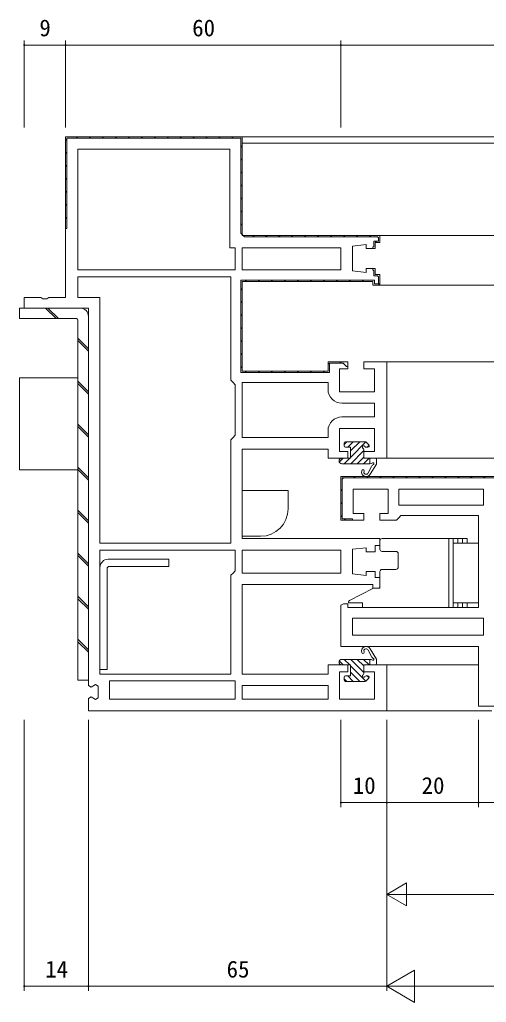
# Model space of a CAD drawing. Units: millimetres, scale not verified. Extents: x -594 to 539, y -420 to 386.
# Drawn here: x -222 to -120.3, y -255.9 to -41.9 of the extents above; entities that cross this region are included whole.
import ezdxf
from ezdxf.enums import TextEntityAlignment as Align

# ---------------------------------------------------------------- set-up
doc = ezdxf.new("R2010")
doc.units = ezdxf.units.MM
doc.header["$LTSCALE"] = 2
for name, color, linetype, lineweight in [('0-3_YKK_12', 2, 'Continuous', 9), ('0-4_YKK_D', 6, 'Continuous', 9), ('0-6_YKK_13', 4, 'Continuous', 9), ('0-7_YKK_11', 7, 'Continuous', 9)]:
    doc.layers.add(name, color=color, linetype=linetype, lineweight=lineweight)
doc.styles.add('ＭＳ ゴシック', font='')
doc.styles.get('ＭＳ ゴシック').set_extended_font_data('MS Gothic')

msp = doc.modelspace()

# ---------------------------------------------------------------- linework, layer by layer
at = {"layer": '0-3_YKK_12'}
for p, q in [((-173.969, -67.441), (300.031, -67.441)), ((299.531, -68.841), (-173.469, -68.841)), ((-143.885, -88.941), (-43.954, -88.941)), ((-143.968, -99.741), (-43.954, -99.741)), ((-142.469, -116.441), (-43.954, -116.441)), ((-142.058, -137.441), (-37.984, -137.441)), ((-142.042, -182.441), (-121.954, -182.441)), ((-142.542, -192.441), (-119.097, -192.441))]:
    msp.add_line(p, q, dxfattribs=at)
at = {"layer": '0-4_YKK_D'}
for p, q in [((-220.969, -65.441), (-220.969, -46.441)), ((-211.969, -65.441), (-211.969, -46.441)), ((-211.969, -65.441), (-211.969, -46.441)), ((-151.97, -65.441), (-151.97, -46.441)), ((-151.969, -65.441), (-151.969, -46.441)), ((-220.969, -47.441), (-211.969, -47.441)), ((-211.969, -47.441), (-151.969, -47.441)), ((-61.97, -47.441), (-151.97, -47.441)), ((-220.969, -194.441), (-220.969, -253.441)), ((-206.969, -194.441), (-206.969, -253.441)), ((-206.969, -194.441), (-206.969, -253.441)), ((-151.969, -194.441), (-151.969, -213.441)), ((-141.969, -194.441), (-141.969, -233.441)), ((-141.969, -194.441), (-141.969, -213.441)), ((-141.969, -194.441), (-141.969, -253.441)), ((-141.969, -194.441), (-141.969, -253.441)), ((-141.969, -194.441), (-141.969, -213.441)), ((-121.97, -194.441), (-121.97, -213.441)), ((-121.969, -194.441), (-121.969, -213.441)), ((-151.969, -212.441), (-141.969, -212.441)), ((-141.969, -212.441), (-121.969, -212.441)), ((-121.97, -212.441), (-61.97, -212.441)), ((-141.969, -232.441), (-137.639, -229.941)), ((-137.639, -234.941), (-137.639, -229.941)), ((-141.969, -232.441), (-137.639, -234.941)), ((-141.969, -232.441), (-133.309, -232.441)), ((-136.969, -232.441), (-46.969, -232.441)), ((-141.969, -252.441), (-135.907, -248.941)), ((-135.907, -255.941), (-135.907, -248.941)), ((-220.969, -252.441), (-206.969, -252.441)), ((-141.969, -252.441), (-206.969, -252.441)), ((-141.969, -252.441), (-135.907, -255.941)), ((-141.969, -252.441), (-129.845, -252.441)), ((261.031, -252.441), (-134.969, -252.441))]:
    msp.add_line(p, q, dxfattribs=at)
for centre, start, end in [((-220.969, -47.441), 0, 180), ((-220.969, -47.441), 180, 0), ((-211.969, -47.441), 0, 180), ((-211.969, -47.441), 0, 180), ((-211.969, -47.441), 180, 0), ((-211.969, -47.441), 180, 0), ((-151.97, -47.441), 0, 180), ((-151.97, -47.441), 180, 0), ((-151.969, -47.441), 0, 180), ((-151.969, -47.441), 180, 0), ((-151.969, -212.441), 0, 180), ((-151.969, -212.441), 180, 0), ((-141.969, -212.441), 0, 180), ((-141.969, -212.441), 0, 180), ((-141.969, -212.441), 180, 0), ((-141.969, -212.441), 180, 0), ((-121.97, -212.441), 0, 180), ((-121.97, -212.441), 180, 0), ((-121.969, -212.441), 0, 180), ((-121.969, -212.441), 180, 0), ((-220.969, -252.441), 0, 180), ((-220.969, -252.441), 180, 0), ((-206.969, -252.441), 0, 180), ((-206.969, -252.441), 0, 180), ((-206.969, -252.441), 180, 0), ((-206.969, -252.441), 180, 0)]:
    msp.add_arc(centre, 0.106, start, end, dxfattribs=at)
at = {"layer": '0-6_YKK_13'}
for p, q in [((-221.969, -107.041), (-221.969, -104.741)), ((-208.769, -104.741), (-221.969, -104.741)), ((-216.338, -104.741), (-214.038, -107.041)), ((-215.808, -104.741), (-213.508, -107.041)), ((-206.969, -185.741), (-206.969, -106.541)), ((-221.969, -107.041), (-209.569, -107.041)), ((-209.269, -185.741), (-209.269, -107.341)), ((-209.269, -111.28), (-206.969, -113.58)), ((-209.269, -111.811), (-206.969, -114.11)), ((-209.269, -119.941), (-221.969, -119.941)), ((-209.269, -120.649), (-206.969, -122.949)), ((-209.269, -121.18), (-206.969, -123.48)), ((-209.269, -130.018), (-206.969, -132.318)), ((-209.269, -130.549), (-206.969, -132.849)), ((-150.687, -133.841), (-151.269, -134.424)), ((-151.269, -134.141), (-151.269, -134.741)), ((-150.969, -133.841), (-146.669, -133.841)), ((-149.272, -133.841), (-150.472, -135.041)), ((-147.858, -133.841), (-149.869, -135.852)), ((-146.498, -133.895), (-149.869, -137.267)), ((-145.857, -134.529), (-146.457, -133.929)), ((-145.799, -134.611), (-146.227, -135.038)), ((-150.969, -135.041), (-149.869, -135.041)), ((-149.869, -135.041), (-149.869, -137.444)), ((-146.969, -135.781), (-149.83, -138.641)), ((-146.969, -135.561), (-146.969, -137.441)), ((-146.45, -135.041), (-146.069, -135.041)), ((-151.458, -137.441), (-152.313, -138.296)), ((-149.869, -137.441), (-151.769, -137.441)), ((-151.769, -138.641), (-145.639, -138.641)), ((-150.044, -137.441), (-151.244, -138.641)), ((-146.969, -137.195), (-148.415, -138.641)), ((-145.801, -137.441), (-147.001, -138.641)), ((-146.969, -137.441), (-144.473, -137.441)), ((-145.639, -138.641), (-145.639, -137.441)), ((-145.597, -140.923), (-144.21, -138.709)), ((-144.173, -138.564), (-144.173, -137.741)), ((-209.269, -139.387), (-206.969, -141.687)), ((-209.269, -139.918), (-206.969, -142.218)), ((-145.267, -139.26), (-146.016, -140.643)), ((-173.469, -152.441), (-173.469, -144.441)), ((-173.469, -144.441), (-163.469, -144.441)), ((-163.469, -144.441), (-163.469, -148.441)), ((-209.269, -148.756), (-206.969, -151.056)), ((-209.269, -149.287), (-206.969, -151.587)), ((-173.469, -154.441), (-173.469, -152.441)), ((-169.469, -154.441), (-173.469, -154.441)), ((-143.476, -155.44), (-143.476, -157.24)), ((-124.469, -154.94), (-142.976, -154.94)), ((-128.476, -154.94), (-128.476, -169.94)), ((-127.476, -154.94), (-127.476, -169.94)), ((-127.469, -155.94), (-121.969, -155.94)), ((-127.469, -168.94), (-127.469, -155.94)), ((-126.476, -154.94), (-126.476, -155.94)), ((-125.476, -154.94), (-125.476, -155.94)), ((-124.469, -154.94), (-124.469, -155.94)), ((-209.269, -158.126), (-206.969, -160.426)), ((-139.976, -157.74), (-142.976, -157.74)), ((-139.476, -158.24), (-139.476, -161.14)), ((-209.269, -158.656), (-206.969, -160.956)), ((-202.669, -159.439), (-189.469, -159.439)), ((-189.469, -161.039), (-189.469, -159.439)), ((-202.869, -183.441), (-202.869, -161.339)), ((-202.569, -161.039), (-189.469, -161.039)), ((-143.476, -162.14), (-143.476, -165.44)), ((-139.976, -161.64), (-142.976, -161.64)), ((-150.116, -168.455), (-145.035, -165.775)), ((-143.776, -165.74), (-144.895, -165.74)), ((-209.269, -167.495), (-206.969, -169.795)), ((-209.269, -168.026), (-206.969, -170.326)), ((-150.276, -168.721), (-150.276, -168.94)), ((-147.276, -168.94), (-150.276, -168.94)), ((-147.276, -168.94), (-147.276, -169.94)), ((-127.469, -168.94), (-121.969, -168.94)), ((-126.476, -168.94), (-126.476, -169.94)), ((-125.476, -168.94), (-125.476, -169.94)), ((-124.469, -168.94), (-124.469, -169.94)), ((-209.269, -176.864), (-206.969, -179.164)), ((-209.269, -177.395), (-206.969, -179.695)), ((-145.267, -180.622), (-146.016, -179.24)), ((-145.597, -178.96), (-144.21, -181.174)), ((-151.458, -182.441), (-152.313, -181.587)), ((-151.769, -181.241), (-145.639, -181.241)), ((-150.044, -182.441), (-151.244, -181.241)), ((-146.969, -184.102), (-149.83, -181.241)), ((-146.969, -182.688), (-148.415, -181.241)), ((-145.801, -182.441), (-147.001, -181.241)), ((-145.639, -181.241), (-145.639, -182.441)), ((-144.173, -181.319), (-144.173, -182.141)), ((-149.869, -182.441), (-151.769, -182.441)), ((-149.869, -184.841), (-149.869, -182.439)), ((-146.498, -185.987), (-149.869, -182.616)), ((-147.858, -186.041), (-149.869, -184.03)), ((-146.969, -182.441), (-144.473, -182.441)), ((-146.969, -184.322), (-146.969, -182.441)), ((-206.969, -185.741), (-209.269, -185.741)), ((-151.269, -185.741), (-151.269, -185.141)), ((-150.687, -186.041), (-151.269, -185.459)), ((-150.969, -184.841), (-149.869, -184.841)), ((-150.969, -186.041), (-146.669, -186.041)), ((-149.272, -186.041), (-150.472, -184.841)), ((-145.857, -185.353), (-146.457, -185.953)), ((-146.45, -184.841), (-146.069, -184.841)), ((-145.799, -185.272), (-146.227, -184.844))]:
    msp.add_line(p, q, dxfattribs=at)
for points in [[(-209.269, -139.941), (-221.969, -139.941), (-221.969, -119.941)], [(-202.869, -183.441), (-204.469, -183.441), (-204.469, -161.239)]]:
    msp.add_lwpolyline(points, dxfattribs=at)
for centre, radius, start, end in [((-208.769, -106.541), 1.8, 0, 90), ((-209.569, -107.341), 0.3, 0, 90), ((-150.969, -134.141), 0.3, 90, 180), ((-150.969, -134.741), 0.3, 180, 270), ((-146.969, -135.041), 0.3, 29.99998, 239.99998), ((-146.669, -134.141), 0.3, 44.99998, 90), ((-146.069, -134.741), 0.3, 270, 44.99998), ((-147.269, -135.561), 0.3, 0, 60), ((-146.45, -134.741), 0.3, 209.99998, 270), ((-151.769, -138.041), 0.6, 90, 270), ((-145.639, -137.641), 1, 270, 303.5573), ((-144.353, -139.667), 1, 121.26997, 156.00981), ((-144.976, -138.641), 0.2, 301.26997, 123.5573), ((-144.473, -137.741), 0.3, 0, 90), ((-144.473, -138.564), 0.3, 331.12572, 0), ((-146.473, -140.44), 1, 163.39844, 331.12572), ((-147.144, -140.24), 0.3, 305.18523, 163.39844), ((-146.473, -140.44), 0.5, 185.18523, 336.00981), ((-169.469, -148.441), 6, 270, 0), ((-142.976, -155.44), 0.5, 90, 180), ((-142.976, -157.24), 0.5, 180, 270), ((-139.976, -158.24), 0.5, 0, 90), ((-202.669, -161.239), 1.8, 90, 180), ((-202.569, -161.339), 0.3, 90, 180), ((-142.976, -162.14), 0.5, 90, 180), ((-139.976, -161.14), 0.5, 270, 0), ((-144.895, -166.04), 0.3, 90, 117.84825), ((-143.776, -165.44), 0.3, 270, 0), ((-149.976, -168.721), 0.3, 117.81764, 180), ((-146.473, -179.443), 1, 28.87427, 196.60155), ((-147.144, -179.643), 0.3, 196.60155, 54.81476), ((-146.473, -179.443), 0.5, 23.99017, 174.81476), ((-151.769, -181.841), 0.6, 90, 270), ((-145.639, -182.241), 1, 56.44269, 90), ((-144.353, -180.216), 1, 203.99017, 238.73001), ((-144.976, -181.241), 0.2, 236.44269, 58.73001), ((-144.473, -181.319), 0.3, 0, 28.87427), ((-144.473, -182.141), 0.3, 270, 0), ((-150.969, -185.141), 0.3, 90, 180), ((-150.969, -185.741), 0.3, 180, 270), ((-146.969, -184.841), 0.3, 119.99998, 330), ((-147.269, -184.322), 0.3, 299.99998, 0), ((-146.45, -185.141), 0.3, 90, 150), ((-146.669, -185.741), 0.3, 270, 315), ((-146.069, -185.141), 0.3, 315, 90)]:
    msp.add_arc(centre, radius, start, end, dxfattribs=at)
at = {"layer": '0-7_YKK_11'}
for p, q in [((-211.969, -67.941), (-211.969, -87.441)), ((-211.969, -67.956), (-211.669, -68.256)), ((-209.656, -67.441), (-209.356, -67.741)), ((-206.827, -67.441), (-206.527, -67.741)), ((-203.999, -67.441), (-203.699, -67.741)), ((-201.17, -67.441), (-200.87, -67.741)), ((-198.342, -67.441), (-198.042, -67.741)), ((-195.513, -67.441), (-195.213, -67.741)), ((-192.685, -67.441), (-192.385, -67.741)), ((-189.857, -67.441), (-189.557, -67.741)), ((-187.028, -67.441), (-186.728, -67.741)), ((-184.2, -67.441), (-183.9, -67.741)), ((-181.371, -67.441), (-181.071, -67.741)), ((-178.543, -67.441), (-178.243, -67.741)), ((-175.714, -67.441), (-175.414, -67.741)), ((-173.769, -69.386), (-173.469, -69.686)), ((-211.969, -70.784), (-211.669, -71.085)), ((-173.769, -72.215), (-173.469, -72.515)), ((-211.969, -73.613), (-211.669, -73.913)), ((-211.969, -76.441), (-211.669, -76.741)), ((-173.769, -75.043), (-173.469, -75.343)), ((-173.769, -77.872), (-173.469, -78.172)), ((-211.969, -79.27), (-211.669, -79.57)), ((-173.769, -80.7), (-173.469, -81)), ((-211.969, -82.098), (-211.669, -82.398)), ((-211.969, -84.927), (-211.669, -85.227)), ((-173.769, -83.529), (-173.469, -83.829)), ((-173.769, -86.357), (-173.469, -86.657)), ((-171.185, -88.941), (-170.885, -89.241)), ((-168.357, -88.941), (-168.057, -89.241)), ((-165.528, -88.941), (-165.228, -89.241)), ((-162.7, -88.941), (-162.4, -89.241)), ((-159.871, -88.941), (-159.571, -89.241)), ((-157.043, -88.941), (-156.743, -89.241)), ((-154.214, -88.941), (-153.914, -89.241)), ((-151.386, -88.941), (-151.086, -89.241)), ((-148.558, -88.941), (-148.258, -89.241)), ((-145.729, -88.941), (-145.429, -89.241)), ((-143.769, -89.441), (-143.769, -90.141)), ((-144.456, -90.214), (-144.224, -90.446)), ((-144.969, -96.091), (-144.969, -96.391)), ((-209.269, -96.441), (-174.969, -96.441)), ((-173.469, -96.441), (-151.969, -96.441)), ((-143.769, -97.941), (-143.769, -99.441)), ((-173.769, -100.499), (-173.469, -100.799)), ((-172.799, -98.641), (-172.499, -98.941)), ((-169.97, -98.641), (-169.67, -98.941)), ((-167.142, -98.641), (-166.842, -98.941)), ((-164.313, -98.641), (-164.013, -98.941)), ((-161.485, -98.641), (-161.185, -98.941)), ((-158.657, -98.641), (-158.357, -98.941)), ((-155.828, -98.641), (-155.528, -98.941)), ((-153, -98.641), (-152.7, -98.941)), ((-150.171, -98.641), (-149.871, -98.941)), ((-147.343, -98.641), (-147.043, -98.941)), ((-143.803, -99.353), (-143.589, -99.566)), ((-204.469, -155.941), (-204.469, -102.441)), ((-173.769, -103.328), (-173.469, -103.628)), ((-173.769, -106.156), (-173.469, -106.456)), ((-173.769, -108.984), (-173.469, -109.284)), ((-173.769, -111.813), (-173.469, -112.113)), ((-173.769, -114.641), (-173.469, -114.941)), ((-173.769, -117.47), (-173.469, -117.77)), ((-154.718, -116.722), (-154.469, -116.971)), ((-152.17, -116.441), (-151.87, -116.741)), ((-172.798, -118.441), (-172.498, -118.741)), ((-169.969, -118.441), (-169.669, -118.741)), ((-167.141, -118.441), (-166.841, -118.741)), ((-164.312, -118.441), (-164.012, -118.741)), ((-161.484, -118.441), (-161.184, -118.741)), ((-158.656, -118.441), (-158.356, -118.741)), ((-155.827, -118.441), (-155.527, -118.741)), ((-154.769, -131.441), (-154.769, -132.941)), ((-154.769, -132.941), (-173.469, -132.941)), ((-151.676, -141.733), (-151.464, -141.945)), ((-149.141, -141.44), (-148.841, -141.74)), ((-146.312, -141.44), (-146.012, -141.74)), ((-143.484, -141.44), (-143.184, -141.74)), ((-140.656, -141.44), (-140.356, -141.74)), ((-137.827, -141.44), (-137.527, -141.74)), ((-134.999, -141.44), (-134.699, -141.74)), ((-132.17, -141.44), (-131.87, -141.74)), ((-129.342, -141.44), (-129.042, -141.74)), ((-126.513, -141.44), (-126.213, -141.74)), ((-123.685, -141.44), (-123.385, -141.74)), ((-120.857, -141.44), (-120.557, -141.74)), ((-151.969, -144.268), (-151.669, -144.568)), ((-120.869, -144.14), (-139.369, -144.14)), ((-151.969, -147.097), (-151.669, -147.397)), ((-151.969, -149.925), (-151.669, -150.225)), ((-151.255, -150.64), (-150.955, -150.94)), ((-204.469, -157.441), (-174.969, -157.441)), ((-173.469, -162.441), (-151.969, -162.441)), ((-149.469, -175.94), (-120.869, -175.94)), ((-202.369, -189.941), (-174.969, -189.941)), ((-173.469, -189.941), (-154.769, -189.941))]:
    msp.add_line(p, q, dxfattribs=at)
for points in [[(-144.469, -91.791), (-144.469, -90.441), (-143.469, -90.441), (-143.469, -88.941), (-173.469, -88.941), (-173.469, -67.441), (-211.969, -67.441), (-211.969, -102.441), (-215.603, -102.441), (-216.036, -102.691), (-216.902, -102.691), (-217.335, -102.441), (-220.969, -102.441), (-220.969, -104.741), (-206.969, -104.741)], [(-211.969, -87.441), (-211.669, -87.441), (-211.669, -67.741), (-173.769, -67.741), (-173.769, -88.441), (-172.969, -89.241)], [(-172.969, -89.241), (-143.969, -89.241), (-143.769, -89.441)], [(-143.769, -89.441), (-143.769, -90.141), (-144.769, -90.141), (-144.769, -91.291), (-144.969, -91.491), (-144.969, -91.791)], [(-143.469, -154.941), (-173.469, -154.941), (-173.469, -135.441), (-154.769, -135.441), (-154.769, -137.441), (-150.469, -137.441), (-150.469, -135.941), (-152.269, -135.941), (-152.269, -130.941), (-144.669, -130.941), (-144.669, -135.941), (-146.969, -135.941), (-146.969, -137.441), (-141.969, -137.441), (-141.969, -116.441), (-146.969, -116.441), (-146.969, -117.941), (-144.669, -117.941), (-144.669, -122.941), (-152.269, -122.941), (-152.269, -117.941), (-150.469, -117.941), (-150.469, -116.441), (-154.769, -116.441), (-154.769, -118.441), (-173.469, -118.441), (-173.469, -98.941), (-144.969, -98.941), (-144.969, -99.741), (-143.469, -99.741), (-143.469, -97.441), (-144.469, -97.441), (-144.469, -96.091), (-146.469, -96.091), (-146.469, -96.964), (-149.469, -96.641), (-149.469, -91.241), (-146.469, -90.919), (-146.469, -91.791), (-144.469, -91.791)], [(-143.769, -97.941), (-143.769, -99.441), (-144.669, -99.441), (-144.669, -98.641), (-173.769, -98.641), (-173.769, -118.741), (-154.469, -118.741), (-154.469, -116.741), (-151.469, -116.741), (-150.769, -117.441), (-150.469, -117.441)], [(-144.969, -96.391), (-144.769, -96.591), (-144.769, -97.741), (-143.969, -97.741), (-143.769, -97.941)], [(-206.969, -104.741), (-206.969, -186.919), (-206.406, -187.282), (-205.433, -186.7), (-204.869, -187.063), (-204.869, -189.619), (-205.433, -189.982), (-206.406, -189.4), (-206.969, -189.763), (-206.969, -192.441), (-141.969, -192.441), (-141.969, -182.441), (-146.969, -182.441), (-146.969, -183.941), (-144.669, -183.941), (-144.669, -189.941), (-152.269, -189.941), (-152.269, -183.941), (-150.469, -183.941), (-150.469, -182.441), (-154.769, -182.441), (-154.769, -184.441), (-173.469, -184.441), (-173.469, -164.941), (-144.969, -164.941), (-144.969, -165.741), (-143.469, -165.741), (-143.469, -163.441), (-144.469, -163.441), (-144.469, -162.091), (-146.469, -162.091), (-146.469, -162.964), (-149.469, -162.641), (-149.469, -157.241), (-146.469, -156.919), (-146.469, -157.791), (-144.469, -157.791), (-144.469, -156.441), (-143.469, -156.441), (-143.469, -154.941)], [(-154.769, -132.941), (-173.469, -132.941), (-173.469, -120.941), (-154.769, -120.941), (-154.769, -122.441)], [(-151.769, -125.441), (-144.669, -125.441), (-144.669, -128.441), (-151.769, -128.441)], [(-151.969, -141.44), (-61.969, -141.44)], [(-81.969, -191.44), (-121.969, -191.44), (-121.969, -178.44), (-151.969, -178.44), (-151.969, -169.421), (-151.366, -169.14), (-150.469, -169.14), (-150.469, -169.94), (-121.969, -169.94), (-121.969, -149.94), (-138.869, -149.94), (-139.369, -150.44), (-139.869, -150.94), (-143.469, -150.94), (-143.469, -149.44), (-141.669, -149.44), (-141.669, -144.14), (-149.269, -144.14), (-149.269, -149.44), (-146.969, -149.44), (-146.969, -150.94), (-151.969, -150.94), (-151.969, -141.44)], [(-62.469, -149.44), (-64.469, -149.44), (-64.469, -149.14), (-62.269, -149.14), (-62.269, -141.74), (-151.669, -141.74), (-151.669, -150.64), (-149.469, -150.64), (-149.469, -150.94), (-151.469, -150.94)]]:
    msp.add_lwpolyline(points, dxfattribs=at)
for points in [[(-209.269, -96.441), (-174.969, -96.441), (-174.969, -91.641), (-176.169, -91.641), (-176.169, -70.141), (-209.269, -70.141)], [(-173.469, -96.441), (-151.969, -96.441), (-151.969, -91.641), (-173.469, -91.641)], [(-204.469, -155.941), (-204.469, -102.441), (-209.269, -102.441), (-209.269, -97.941), (-175.969, -97.941), (-175.969, -120.441), (-175.469, -120.941), (-174.969, -121.441), (-174.969, -132.441), (-175.469, -132.941), (-175.969, -133.441), (-175.969, -155.941)], [(-120.869, -144.14), (-139.369, -144.14), (-139.369, -147.64), (-120.869, -147.64)], [(-204.469, -157.441), (-174.969, -157.441), (-174.969, -161.941), (-175.469, -162.441), (-175.969, -162.941), (-175.969, -184.441), (-204.469, -184.441)], [(-173.469, -162.441), (-151.969, -162.441), (-151.969, -157.441), (-173.469, -157.441)], [(-149.469, -175.94), (-120.869, -175.94), (-120.869, -172.24), (-149.469, -172.24)], [(-202.369, -189.941), (-174.969, -189.941), (-174.969, -185.941), (-202.369, -185.941)], [(-173.469, -189.941), (-154.769, -189.941), (-154.769, -186.941), (-173.469, -186.941)]]:
    msp.add_lwpolyline(points, close=True, dxfattribs=at)
for centre, start, end in [((-151.769, -122.441), 180, 269.99998), ((-151.769, -131.441), 90, 179.99998)]:
    msp.add_arc(centre, 3, start, end, dxfattribs=at)

# ---------------------------------------------------------------- texts
at = {"layer": '0-4_YKK_D', "color": 4, "style": 'ＭＳ ゴシック'}
for s, p in [('9', (-217.669, -46.641)), ('60', (-184.369, -46.641)), ('10', (-149.369, -211.641)), ('20', (-134.369, -211.641)), ('14', (-216.407, -251.641)), ('65', (-176.869, -251.641))]:
    msp.add_text(s, height=3.666, dxfattribs=at).set_placement(p, align=Align.BOTTOM_LEFT)

doc.saveas('drawing.dxf')
